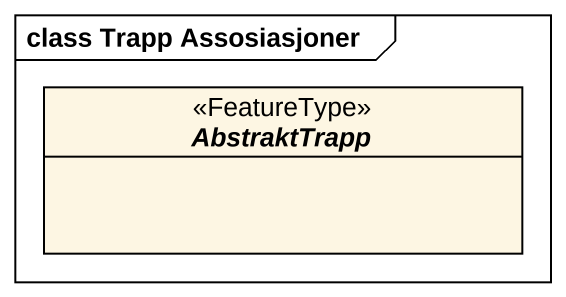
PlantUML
@startuml
mainframe class Trapp Assosiasjoner
hide circle
hide empty members
abstract class AbstraktTrapp <<FeatureType>>
@enduml
